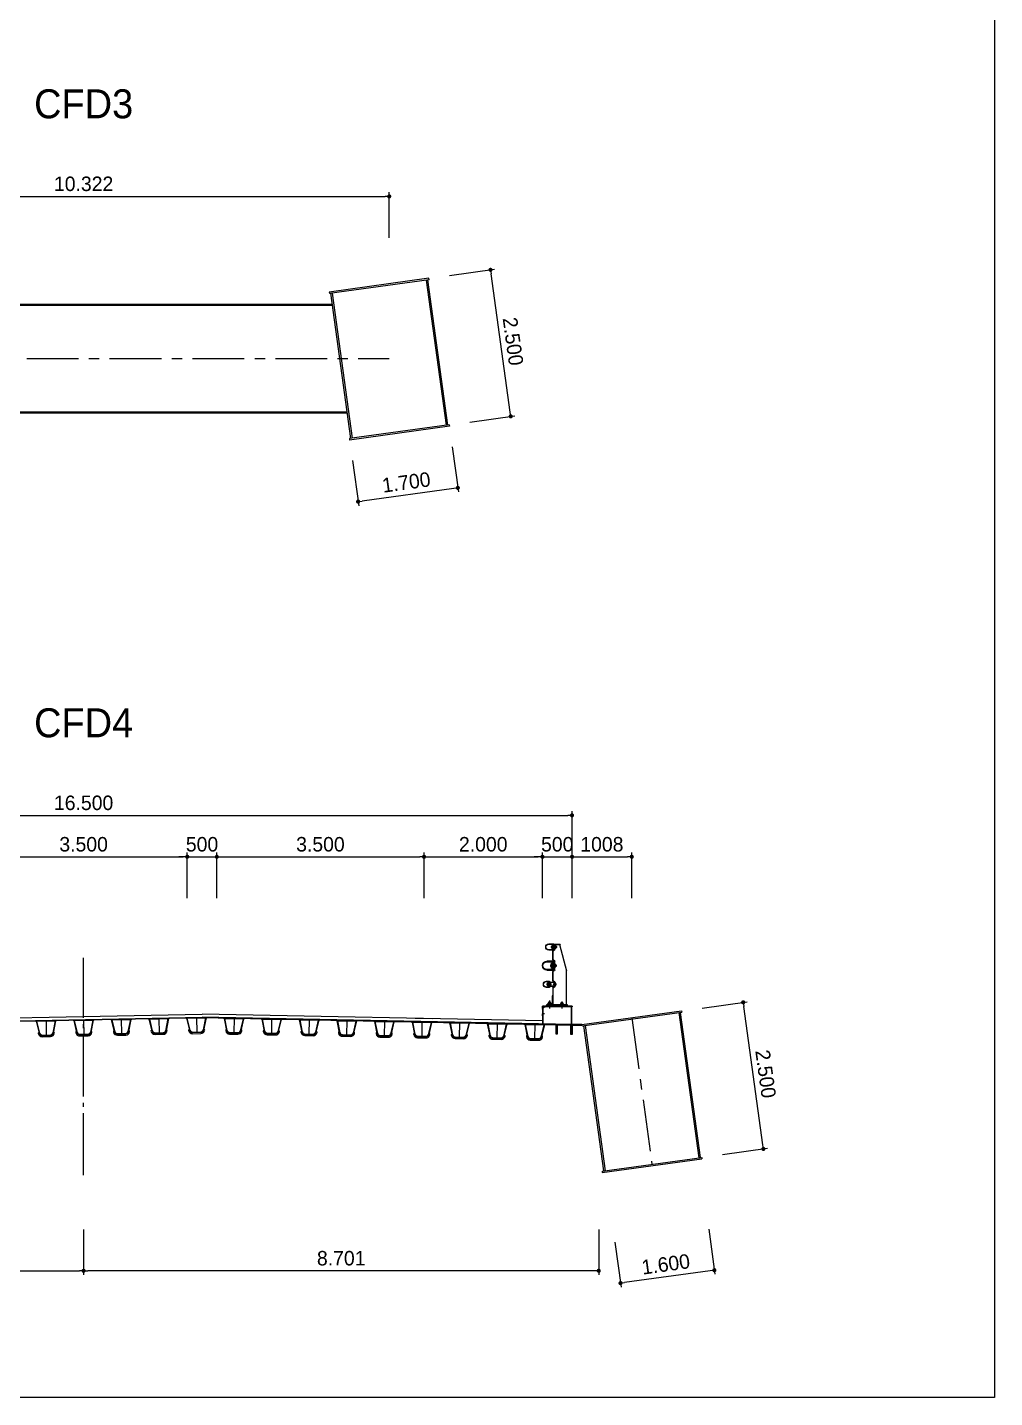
# Model space of a CAD drawing. Header units: millimetres. Extents: x 141647 to 172514, y -27596 to 18706.
# Drawn here: x 156178 to 172514, y -27596 to -4445 of the extents above; entities that cross this region are included whole.
import ezdxf
from ezdxf.enums import TextEntityAlignment as Align

# ---------------------------------------------------------------- set-up
doc = ezdxf.new("R2010")
doc.units = ezdxf.units.MM
doc.header["$LTSCALE"] = 700
for name, pattern in [('CENTER', [2, 1.25, -0.25, 0.25, -0.25]), ('D_CENTER', [1.9, 1.5, -0.15, 0.1, -0.15]), ('HIDDEN', [0.375, 0.25, -0.125])]:
    doc.linetypes.add(name, pattern=pattern)
for name, color, linetype in [('1', 1, 'Continuous'), ('3', 3, 'Continuous'), ('6', 6, 'Continuous'), ('CS-CNTL', 1, 'D_CENTER'), ('CS-DIML', 1, 'Continuous'), ('CS-STEL-MAJR', 3, 'Continuous'), ('CS-TEXT2', 6, 'Continuous'), ('치수선', 1, 'Continuous')]:
    doc.layers.add(name, color=color, linetype=linetype)
doc.layers.add('dummy', color=11, linetype='Continuous', plot=False)
doc.styles.add('HY견고딕', font='HYGTRE.TTF')
doc.styles.add('휴먼고딕', font='HMKMG.TTF')
doc.dimstyles.new('Dim_0070', dxfattribs={"dimtxt": 245, "dimasz": 70, "dimexe": 70, "dimexo": 350, "dimgap": 87.5, "dimtad": 1, "dimdec": 0, "dimzin": 0, "dimdsep": 46, "dimtxsty": '휴먼고딕', "dimblk": 'DOT', "dimcen": -350, "dimclrd": 1, "dimclre": 1, "dimclrt": 7, "dimadec": 8, "dimazin": 0, "dimtfac": 1, "dimtdec": 4, "dimtix": 1, "dimtmove": 2, "dimatfit": 3, "dimfxl": 1, "dimtolj": 1, "dimtzin": 0, "dimarcsym": 0})

# ---------------------------------------------------------------- blocks, each defined once
blk = doc.blocks.new('_Dot')
at = {"layer": 'CS-DIML'}
blk.add_line((0, 0), (-1, 0), dxfattribs=at)
at = {"layer": 'CS-DIML', "const_width": 0.5}
blk.add_lwpolyline([(-0.25, 0, 1), (0.25, 0, 1)], format="xyb", close=True, dxfattribs=at)
blk = doc.blocks.new('*D92')
at = {"layer": 'CS-DIML', "color": 1, "lineweight": -2}
for p, q in [((155377, -19158), (155377, -18388)), ((155447, -18458), (158807, -18458)), ((158877, -19158), (158877, -18388))]:
    blk.add_line(p, q, dxfattribs=at)
at = {"layer": 'Defpoints', "color": 0}
for p in [(158877, -18458), (155377, -19508), (158877, -19508)]:
    blk.add_point(p, dxfattribs=at)
at = {"layer": 'CS-DIML', "color": 1, "lineweight": -2, "xscale": 70, "yscale": 70, "zscale": 70, "rotation": 180}
blk.add_blockref('_Dot', (155377, -18458), dxfattribs=at)
at = {"layer": 'CS-DIML', "color": 1, "lineweight": -2, "xscale": 70, "yscale": 70, "zscale": 70}
blk.add_blockref('_Dot', (158877, -18458), dxfattribs=at)
at = {"layer": 'CS-DIML', "color": 7, "insert": (157127, -18248), "char_height": 245, "attachment_point": 5, "style": '휴먼고딕'}
blk.add_mtext('\\A1;3.500', dxfattribs=at)
blk = doc.blocks.new('*D80')
at = {"layer": 'CS-DIML', "color": 1, "lineweight": -2}
for p, q in [((158807, -18458), (158737, -18458)), ((158877, -19158), (158877, -18388)), ((158877, -18458), (159377, -18458)), ((159377, -19158), (159377, -18388)), ((159447, -18458), (159517, -18458))]:
    blk.add_line(p, q, dxfattribs=at)
at = {"layer": 'Defpoints', "color": 0}
for p in [(159377, -18458), (158877, -19508), (159377, -19508)]:
    blk.add_point(p, dxfattribs=at)
at = {"layer": 'CS-DIML', "color": 1, "lineweight": -2, "xscale": 70, "yscale": 70, "zscale": 70}
blk.add_blockref('_Dot', (158877, -18458), dxfattribs=at)
at = {"layer": 'CS-DIML', "color": 1, "lineweight": -2, "xscale": 70, "yscale": 70, "zscale": 70, "rotation": 180}
blk.add_blockref('_Dot', (159377, -18458), dxfattribs=at)
at = {"layer": 'CS-DIML', "color": 7, "insert": (159127, -18248), "char_height": 245, "attachment_point": 5, "style": '휴먼고딕'}
blk.add_mtext('\\A1;500', dxfattribs=at)
blk = doc.blocks.new('*D79')
at = {"layer": 'CS-DIML', "color": 1, "lineweight": -2}
for p, q in [((159377, -19158), (159377, -18388)), ((159447, -18458), (162807, -18458)), ((162877, -19158), (162877, -18388))]:
    blk.add_line(p, q, dxfattribs=at)
at = {"layer": 'Defpoints', "color": 0}
for p in [(162877, -18458), (159377, -19508), (162877, -19508)]:
    blk.add_point(p, dxfattribs=at)
at = {"layer": 'CS-DIML', "color": 1, "lineweight": -2, "xscale": 70, "yscale": 70, "zscale": 70, "rotation": 180}
blk.add_blockref('_Dot', (159377, -18458), dxfattribs=at)
at = {"layer": 'CS-DIML', "color": 1, "lineweight": -2, "xscale": 70, "yscale": 70, "zscale": 70}
blk.add_blockref('_Dot', (162877, -18458), dxfattribs=at)
at = {"layer": 'CS-DIML', "color": 7, "insert": (161127, -18248), "char_height": 245, "attachment_point": 5, "style": '휴먼고딕'}
blk.add_mtext('\\A1;3.500', dxfattribs=at)
blk = doc.blocks.new('*D81')
at = {"layer": 'CS-DIML', "color": 1, "lineweight": -2}
for p, q in [((162877, -19158), (162877, -18388)), ((162947, -18458), (164807, -18458)), ((164877, -19158), (164877, -18388))]:
    blk.add_line(p, q, dxfattribs=at)
at = {"layer": 'Defpoints', "color": 0}
for p in [(164877, -18458), (162877, -19508), (164877, -19508)]:
    blk.add_point(p, dxfattribs=at)
at = {"layer": 'CS-DIML', "color": 1, "lineweight": -2, "xscale": 70, "yscale": 70, "zscale": 70, "rotation": 180}
blk.add_blockref('_Dot', (162877, -18458), dxfattribs=at)
at = {"layer": 'CS-DIML', "color": 1, "lineweight": -2, "xscale": 70, "yscale": 70, "zscale": 70}
blk.add_blockref('_Dot', (164877, -18458), dxfattribs=at)
at = {"layer": 'CS-DIML', "color": 7, "insert": (163877, -18248), "char_height": 245, "attachment_point": 5, "style": '휴먼고딕'}
blk.add_mtext('\\A1;2.000', dxfattribs=at)
blk = doc.blocks.new('*D76')
at = {"layer": 'CS-DIML', "color": 1, "lineweight": -2}
for p, q in [((164807, -18458), (164737, -18458)), ((164877, -19158), (164877, -18388)), ((164877, -18458), (165377, -18458)), ((165377, -19158), (165377, -18388)), ((165447, -18458), (165517, -18458))]:
    blk.add_line(p, q, dxfattribs=at)
at = {"layer": 'Defpoints', "color": 0}
for p in [(165377, -18458), (164877, -19508), (165377, -19508)]:
    blk.add_point(p, dxfattribs=at)
at = {"layer": 'CS-DIML', "color": 1, "lineweight": -2, "xscale": 70, "yscale": 70, "zscale": 70}
blk.add_blockref('_Dot', (164877, -18458), dxfattribs=at)
at = {"layer": 'CS-DIML', "color": 1, "lineweight": -2, "xscale": 70, "yscale": 70, "zscale": 70, "rotation": 180}
blk.add_blockref('_Dot', (165377, -18458), dxfattribs=at)
at = {"layer": 'CS-DIML', "color": 7, "insert": (165127, -18248), "char_height": 245, "attachment_point": 5, "style": '휴먼고딕'}
blk.add_mtext('\\A1;500', dxfattribs=at)
blk = doc.blocks.new('*D91')
at = {"layer": 'CS-DIML', "color": 1, "lineweight": -2}
for p, q in [((148877, -19158), (148877, -17688)), ((148947, -17758), (165307, -17758)), ((165377, -19158), (165377, -17688))]:
    blk.add_line(p, q, dxfattribs=at)
at = {"layer": 'Defpoints', "color": 0}
for p in [(165377, -17758), (148877, -19508), (165377, -19508)]:
    blk.add_point(p, dxfattribs=at)
at = {"layer": 'CS-DIML', "color": 1, "lineweight": -2, "xscale": 70, "yscale": 70, "zscale": 70, "rotation": 180}
blk.add_blockref('_Dot', (148877, -17758), dxfattribs=at)
at = {"layer": 'CS-DIML', "color": 1, "lineweight": -2, "xscale": 70, "yscale": 70, "zscale": 70}
blk.add_blockref('_Dot', (165377, -17758), dxfattribs=at)
at = {"layer": 'CS-DIML', "color": 7, "insert": (157127, -17548), "char_height": 245, "attachment_point": 5, "style": '휴먼고딕'}
blk.add_mtext('\\A1;16.500', dxfattribs=at)
blk = doc.blocks.new('*D88')
at = {"layer": 'CS-DIML', "color": 1, "lineweight": -2}
for p, q in [((148427, -24753), (148427, -25523)), ((157127, -24753), (157127, -25523)), ((148497, -25453), (157057, -25453))]:
    blk.add_line(p, q, dxfattribs=at)
at = {"layer": 'Defpoints', "color": 0}
for p in [(148427, -24403), (157127, -24403), (157127, -25453)]:
    blk.add_point(p, dxfattribs=at)
at = {"layer": 'CS-DIML', "color": 1, "lineweight": -2, "xscale": 70, "yscale": 70, "zscale": 70, "rotation": 180}
blk.add_blockref('_Dot', (148427, -25453), dxfattribs=at)
at = {"layer": 'CS-DIML', "color": 1, "lineweight": -2, "xscale": 70, "yscale": 70, "zscale": 70}
blk.add_blockref('_Dot', (157127, -25453), dxfattribs=at)
at = {"layer": 'CS-DIML', "color": 7, "insert": (152777, -25242), "char_height": 245, "attachment_point": 5, "style": '휴먼고딕'}
blk.add_mtext('\\A1;8.701', dxfattribs=at)
blk = doc.blocks.new('*D90')
at = {"layer": 'CS-DIML', "color": 1, "lineweight": -2}
for p, q in [((157127, -24753), (157127, -25523)), ((165828, -24753), (165828, -25523)), ((165758, -25453), (157197, -25453))]:
    blk.add_line(p, q, dxfattribs=at)
at = {"layer": 'Defpoints', "color": 0}
for p in [(157127, -24403), (165828, -24403), (157127, -25453)]:
    blk.add_point(p, dxfattribs=at)
at = {"layer": 'CS-DIML', "color": 1, "lineweight": -2, "xscale": 70, "yscale": 70, "zscale": 70, "rotation": 180}
blk.add_blockref('_Dot', (157127, -25453), dxfattribs=at)
at = {"layer": 'CS-DIML', "color": 1, "lineweight": -2, "xscale": 70, "yscale": 70, "zscale": 70}
blk.add_blockref('_Dot', (165828, -25453), dxfattribs=at)
at = {"layer": 'CS-DIML', "color": 7, "insert": (161478, -25242), "char_height": 245, "attachment_point": 5, "style": '휴먼고딕'}
blk.add_mtext('\\A1;8.701', dxfattribs=at)
blk = doc.blocks.new('*D75')
at = {"layer": 'CS-DIML', "color": 1, "lineweight": -2}
for p, q in [((165377, -19158), (165377, -18388)), ((165447, -18458), (166316, -18458)), ((166386, -19158), (166386, -18388))]:
    blk.add_line(p, q, dxfattribs=at)
at = {"layer": 'Defpoints', "color": 0}
for p in [(166386, -18458), (165377, -19508), (166386, -19508)]:
    blk.add_point(p, dxfattribs=at)
at = {"layer": 'CS-DIML', "color": 1, "lineweight": -2, "xscale": 70, "yscale": 70, "zscale": 70, "rotation": 180}
blk.add_blockref('_Dot', (165377, -18458), dxfattribs=at)
at = {"layer": 'CS-DIML', "color": 1, "lineweight": -2, "xscale": 70, "yscale": 70, "zscale": 70}
blk.add_blockref('_Dot', (166386, -18458), dxfattribs=at)
at = {"layer": 'CS-DIML', "color": 7, "insert": (165881, -18248), "char_height": 245, "attachment_point": 5, "style": '휴먼고딕'}
blk.add_mtext('\\A1;1008', dxfattribs=at)
blk = doc.blocks.new('*D78')
at = {"layer": 'CS-DIML', "color": 1, "lineweight": -2}
for p, q in [((167685, -24749), (167790, -25512)), ((166100, -24968), (166205, -25730)), ((167712, -25452), (166265, -25652))]:
    blk.add_line(p, q, dxfattribs=at)
at = {"layer": 'Defpoints', "color": 0}
for p in [(167638, -24403), (166053, -24621), (166196, -25661)]:
    blk.add_point(p, dxfattribs=at)
at = {"layer": 'CS-DIML', "color": 1, "lineweight": -2, "xscale": 70, "yscale": 70, "zscale": 70}
for p, rotation in [((167781, -25443), 7.844696099382658), ((166196, -25661), 187.8446960993826)]:
    blk.add_blockref('_Dot', p, dxfattribs=dict(at, rotation=rotation))
at = {"layer": 'CS-DIML', "color": 7, "insert": (166960, -25343), "char_height": 245, "attachment_point": 5, "rotation": 7.8447, "style": '휴먼고딕'}
blk.add_mtext('\\A1;1.600', dxfattribs=at)
blk = doc.blocks.new('연석')
blk.add_lwpolyline([(0, 300), (0, 267), (0, 300), (-33, 300)], close=True)
at = {"layer": 'CS-STEL-MAJR'}
for p, q in [((-290, 1342), (-405, 900)), ((-216, 1350), (-300, 1350)), ((-300, 1350), (-300, 1342)), ((-216, 1342), (-300, 1342)), ((-211, 1306), (-223, 1306)), ((-211, 1294), (-223, 1294)), ((-208, 1258), (-208, 1334)), ((-200, 1319), (-200, 1342)), ((-200, 1258), (-200, 1334)), ((-200, 1258), (-200, 1281)), ((-196, 1342), (-196, 1319)), ((-196, 1281), (-196, 1258)), ((-192, 1350), (-105, 1350)), ((-105, 1346), (-192, 1346)), ((-192, 1315), (-180, 1315)), ((-180, 1311), (-192, 1311)), ((-192, 1289), (-180, 1289)), ((-180, 1285), (-192, 1285)), ((-192, 1254), (-105, 1254)), ((-105, 1250), (-192, 1250)), ((-192, 1250), (-191, 1250)), ((-192, 1242), (-191, 1242)), ((-183, 1083), (-183, 1234)), ((-180, 1315), (-180, 1311)), ((-180, 1289), (-180, 1285)), ((-175, 1083), (-175, 1234)), ((-161, 1282), (-161, 1318)), ((-211, 993), (-226, 993)), ((-211, 977), (-226, 977)), ((-208, 911), (-208, 1059)), ((-200, 911), (-200, 1059)), ((-200, 1014), (-200, 1044)), ((-200, 926), (-200, 956)), ((-192, 1075), (-191, 1075)), ((-192, 1067), (-191, 1067)), ((-192, 1044), (-192, 1014)), ((-192, 956), (-192, 926)), ((-184, 1060), (-75, 1060)), ((-75, 1052), (-184, 1052)), ((-184, 1006), (-167, 1006)), ((-167, 998), (-184, 998)), ((-184, 972), (-167, 972)), ((-167, 964), (-184, 964)), ((-167, 1006), (-167, 998)), ((-167, 972), (-167, 964)), ((-150, 963), (-150, 1007)), ((-405, 326), (-405, 900)), ((-208, 633), (-208, 706)), ((-200, 633), (-200, 706)), ((-192, 903), (-191, 903)), ((-192, 895), (-191, 895)), ((-192, 722), (-191, 722)), ((-192, 714), (-191, 714)), ((-192, 714), (-191, 714)), ((-184, 918), (-75, 918)), ((-75, 910), (-184, 910)), ((-183, 730), (-183, 887)), ((-175, 730), (-175, 887)), ((-125, 689), (-125, 712)), ((-121, 712), (-121, 689)), ((-117, 720), (-65, 720)), ((-65, 716), (-117, 716)), ((-211, 676), (-223, 676)), ((-211, 664), (-223, 664)), ((-197, 652), (-197, 688)), ((-192, 625), (-191, 625)), ((-192, 617), (-191, 617)), ((-183, 326), (-183, 609)), ((-131, 676), (-143, 676)), ((-131, 664), (-143, 664)), ((-125, 628), (-125, 651)), ((-121, 651), (-121, 628)), ((-117, 685), (-105, 685)), ((-105, 681), (-117, 681)), ((-117, 659), (-105, 659)), ((-105, 655), (-117, 655)), ((-117, 624), (-65, 624)), ((-65, 620), (-117, 620)), ((-105, 685), (-105, 681)), ((-105, 659), (-105, 655)), ((-86, 652), (-86, 688)), ((-500, 300), (-48, 300)), ((-500, 292), (-48, 292)), ((-356, 329), (-304, 329)), ((-356, 326), (-356, 329)), ((-351, 329), (-351, 342)), ((-348, 346), (-312, 346)), ((-343, 346), (-343, 361)), ((-343, 300), (-343, 326)), ((-341, 343), (-341, 331)), ((-339, 365), (-321, 365)), ((-319, 343), (-319, 331)), ((-317, 346), (-317, 361)), ((-317, 300), (-317, 326)), ((-309, 329), (-309, 342)), ((-304, 326), (-304, 329)), ((-94, 341), (-146, 341)), ((-146, 338), (-146, 341)), ((-141, 341), (-141, 354)), ((-102, 358), (-138, 358)), ((-133, 358), (-133, 373)), ((-131, 355), (-131, 343)), ((-111, 377), (-129, 377)), ((-109, 355), (-109, 343)), ((-107, 358), (-107, 373)), ((-99, 341), (-99, 354)), ((-94, 338), (-94, 341)), ((-8, 252), (-8, 0)), ((0, 252), (0, 0))]:
    blk.add_line(p, q, dxfattribs=at)
at = {"layer": 'CS-STEL-MAJR', "linetype": 'HIDDEN', "ltscale": 12.5}
for p, q in [((-198, 1342), (-198, 1319)), ((-198, 1281), (-198, 1258)), ((-105, 1348), (-192, 1348)), ((-192, 1313), (-180, 1313)), ((-180, 1287), (-192, 1287)), ((-192, 1252), (-105, 1252)), ((-196, 1044), (-196, 1014)), ((-196, 956), (-196, 926)), ((-75, 1056), (-184, 1056)), ((-184, 1002), (-167, 1002)), ((-167, 968), (-184, 968)), ((-184, 914), (-75, 914)), ((-123, 712), (-123, 689)), ((-65, 718), (-117, 718)), ((-123, 651), (-123, 628)), ((-117, 683), (-105, 683)), ((-105, 657), (-117, 657)), ((-117, 622), (-65, 622))]:
    blk.add_line(p, q, dxfattribs=at)
at = {"layer": 'CS-STEL-MAJR', "linetype": 'CENTER', "ltscale": 20}
blk.add_line((-330, 261), (-330, 382), dxfattribs=at)
at = {"layer": 'CS-STEL-MAJR'}
for points in [[(-223, 1291), (-241, 1291), (-241, 1309), (-223, 1309)], [(-208, 1309), (-161, 1309), (-161, 1291), (-208, 1291)], [(-226, 974), (-235, 974), (-235, 996), (-226, 996)], [(-208, 996), (-150, 996), (-150, 974), (-208, 974)], [(-223, 661), (-230, 661), (-230, 679), (-223, 679)], [(-208, 679), (-197, 679), (-197, 661), (-208, 661)], [(-208, 679), (-208, 679)], [(-208, 661), (-208, 661)], [(-175, 609), (-175, 476), (-163, 476), (-163, 338), (-85, 338), (-85, 326), (-175, 326), (-175, 476)], [(-143, 661), (-146, 661), (-146, 679), (-143, 679)], [(-128, 679), (-128, 679)], [(-128, 679), (-86, 679), (-86, 661), (-128, 661)], [(-128, 661), (-128, 661)], [(-500, 300), (-500, 292)], [(-490, 292), (-490, -10)], [(-482, 292), (-482, -10)], [(-133, 338), (-133, 300)], [(-107, 300), (-107, 338)]]:
    blk.add_lwpolyline(points, dxfattribs=at)
for points in [[(-223, 1282), (-223, 1318), (-208, 1318), (-208, 1282)], [(-211, 1282), (-211, 1318), (-208, 1318), (-208, 1282)], [(-226, 963), (-226, 1007), (-211, 1007), (-211, 963)], [(-211, 963), (-211, 1007), (-208, 1007), (-208, 963)], [(-223, 652), (-223, 688), (-208, 688), (-208, 652)], [(-211, 652), (-211, 688), (-208, 688), (-208, 652)], [(-143, 652), (-143, 688), (-128, 688), (-128, 652)], [(-131, 652), (-131, 688), (-128, 688), (-128, 652)], [(-415, 312), (-75, 312), (-75, 326), (-415, 326)], [(-415, 300), (-75, 300), (-75, 312), (-415, 312)]]:
    blk.add_lwpolyline(points, close=True, dxfattribs=at)
for points in [[(-179, 1282, 0.414214), (-173, 1288), (-173, 1312, 0.414214), (-179, 1318), (-196, 1318), (-196, 1330), (-173, 1330, -0.414214), (-161, 1318), (-161, 1282, -0.414214), (-173, 1270), (-196, 1270), (-196, 1282)], [(-168, 952), (-192, 952), (-192, 940), (-162, 940, 0.414214), (-150, 952), (-150, 1018, 0.414214), (-162, 1030), (-192, 1030), (-192, 1018), (-168, 1018, -0.414214), (-162, 1012), (-162, 958, -0.414214)], [(-194, 633), (-131, 633, 0.414214), (-125, 639), (-125, 701, 0.414214), (-131, 708), (-194, 708, 0.414214), (-200, 701), (-200, 639, 0.414214)], [(-194, 632), (-131, 632, 0.414214), (-125, 639), (-125, 701, 0.414214), (-131, 707), (-194, 707, 0.414214), (-200, 701), (-200, 639, 0.414214)], [(-194, 636), (-131, 636, 0.414214), (-128, 639), (-128, 701, 0.414214), (-131, 704), (-194, 704, 0.414214), (-197, 701), (-197, 639, 0.414214)], [(-194, 636), (-131, 636, 0.414214), (-128, 639), (-128, 701, 0.414214), (-131, 704), (-194, 704, 0.414214), (-197, 701), (-197, 639, 0.414214)], [(-104, 652, 0.414214), (-98, 658), (-98, 682, 0.414214), (-104, 688), (-121, 688), (-121, 700), (-98, 700, -0.414214), (-86, 688), (-86, 652, -0.414214), (-98, 640), (-121, 640), (-121, 652)]]:
    blk.add_lwpolyline(points, format="xyb", close=True, dxfattribs=at)
at = {"layer": 'CS-STEL-MAJR', "linetype": 'CENTER', "ltscale": 1000}
blk.add_lwpolyline([(-120, 395), (-120, 261)], dxfattribs=at)
at = {"layer": 'CS-STEL-MAJR'}
for centre, radius, start, end in [((-216, 1334), 16, 0, 90), ((-216, 1334), 8, 0, 90), ((-192, 1258), 16, 180, 270), ((-192, 1342), 8, 90, 180), ((-192, 1319), 8, 180, 270), ((-192, 1281), 8, 90, 180), ((-192, 1258), 8, 180, 270), ((-192, 1258), 8, 180, 270), ((-192, 1342), 4, 90, 180), ((-192, 1319), 4, 180, 270), ((-192, 1281), 4, 90, 180), ((-192, 1258), 4, 180, 270), ((-191, 1234), 16, 0, 90), ((-191, 1234), 8, 0, 90), ((-177, 1300), 24.2, 312.075, 47.925), ((-105, 1300), 50, 270, 90), ((-105, 1300), 46, 270, 90), ((-192, 1059), 16, 90, 180), ((-192, 1059), 8, 90, 180), ((-184, 1044), 16, 90, 180), ((-184, 1014), 16, 180, 270), ((-184, 956), 16, 90, 180), ((-184, 1044), 8, 90, 180), ((-184, 1014), 8, 180, 270), ((-184, 956), 8, 90, 180), ((-191, 1083), 8, 270, 0), ((-191, 1083), 16, 270, 0), ((-169, 985), 29.2, 311.1121, 48.8879), ((-75, 985), 75, 270, 90), ((-75, 985), 67, 270, 90), ((-192, 911), 16, 180, 270), ((-192, 706), 16, 90, 180), ((-184, 926), 16, 180, 270), ((-192, 911), 8, 180, 270), ((-192, 706), 8, 90, 180), ((-184, 926), 8, 180, 270), ((-191, 887), 16, 0, 90), ((-191, 887), 8, 0, 90), ((-191, 730), 16, 270, 0), ((-191, 730), 8, 270, 0), ((-117, 712), 8, 90, 180), ((-117, 712), 4, 90, 180), ((-65, 670), 50, 0, 90), ((-65, 670), 46, 0, 90), ((-192, 633), 16, 180, 270), ((-192, 633), 8, 180, 270), ((-213, 670), 24.2, 312.075, 47.925), ((-191, 609), 16, 0, 90), ((-191, 609), 8, 0, 90), ((-117, 689), 8, 180, 270), ((-117, 651), 8, 90, 180), ((-117, 628), 8, 180, 270), ((-117, 689), 4, 180, 270), ((-117, 651), 4, 90, 180), ((-117, 628), 4, 180, 270), ((-102, 670), 24.2, 312.075, 47.925), ((-65, 670), 46, 270, 0), ((-65, 670), 50, 270, 0), ((-348, 342), 3.13, 90, 180), ((-339, 361), 3.13, 90, 180), ((-343, 343), 2.3, 0, 90), ((-343, 331), 2.3, 270, 0), ((-339, 343), 2.3, 90, 180), ((-339, 331), 2.3, 180, 270), ((-321, 361), 3.13, 0, 90), ((-321, 343), 2.3, 0, 90), ((-321, 331), 2.3, 270, 0), ((-317, 343), 2.3, 90, 180), ((-317, 331), 2.3, 180, 270), ((-312, 342), 3.13, 0, 90), ((-138, 354), 3.13, 90, 180), ((-129, 373), 3.13, 90, 180), ((-133, 355), 2.3, 0, 90), ((-133, 343), 2.3, 270, 0), ((-129, 355), 2.3, 90, 180), ((-129, 343), 2.3, 180, 270), ((-111, 373), 3.13, 0, 90), ((-111, 355), 2.3, 0, 90), ((-111, 343), 2.3, 270, 0), ((-107, 355), 2.3, 90, 180), ((-107, 343), 2.3, 180, 270), ((-102, 354), 3.13, 0, 90), ((-48, 252), 48, 0, 90), ((-48, 252), 40, 0, 90)]:
    blk.add_arc(centre, radius, start, end, dxfattribs=at)
at = {"layer": 'CS-STEL-MAJR', "linetype": 'HIDDEN', "ltscale": 12.5}
for centre, radius, start, end in [((-192, 1342), 6, 90, 180), ((-192, 1319), 6, 180, 270), ((-192, 1281), 6, 90, 180), ((-192, 1258), 6, 180, 270), ((-105, 1300), 48, 270, 90), ((-184, 1044), 12, 90, 180), ((-184, 1014), 12, 180, 270), ((-184, 956), 12, 90, 180), ((-75, 985), 71, 270, 90), ((-184, 926), 12, 180, 270), ((-117, 712), 6, 90, 180), ((-65, 670), 48, 0, 90), ((-117, 689), 6, 180, 270), ((-117, 651), 6, 90, 180), ((-117, 628), 6, 180, 270), ((-65, 670), 48, 270, 0)]:
    blk.add_arc(centre, radius, start, end, dxfattribs=at)
blk = doc.blocks.new('u-rib')
at = {"layer": 'CS-STEL-MAJR'}
for p, q in [((-154, 0), (-162, -2)), ((-117, -204), (-162, 0)), ((-109, -203), (-154, 0)), ((154, 0), (109, -203)), ((154, 0), (162, -2)), ((172, 0), (160, -10)), ((-172, 0), (-160, -10)), ((162, 0), (117, -204)), ((-70, -234), (70, -234)), ((-70, -242), (70, -242)), ((-70, -262), (70, -262))]:
    blk.add_line(p, q, dxfattribs=at)
for centre, radius, start, end in [((-117, -204), 20, 102.5338, 192.5338), ((-70, -194), 68, 192.5338, 270), ((-70, -194), 48, 192.5338, 270), ((-70, -194), 40, 192.5338, 270), ((70, -194), 40, 270, 347.4662), ((70, -194), 48, 270, 347.4662), ((70, -194), 68, 270, 347.4662), ((117, -204), 20, 347.4662, 77.4662)]:
    blk.add_arc(centre, radius, start, end, dxfattribs=at)
at = {"layer": 'dummy'}
for p, q in [((-172, 0), (172, 0)), ((0, 0), (0, -234))]:
    blk.add_line(p, q, dxfattribs=at)
blk = doc.blocks.new('*D77')
at = {"layer": 'CS-DIML', "color": 1, "lineweight": -2}
for p, q in [((167574, -21013), (168337, -20908)), ((168599, -23324), (168277, -20987)), ((167916, -23489), (168678, -23384))]:
    blk.add_line(p, q, dxfattribs=at)
at = {"layer": 'Defpoints', "color": 0}
for p in [(167228, -21061), (168268, -20917), (167569, -23537)]:
    blk.add_point(p, dxfattribs=at)
at = {"layer": 'CS-DIML', "color": 1, "lineweight": -2, "xscale": 70, "yscale": 70, "zscale": 70}
for p, rotation in [((168268, -20917), 97.84469609852829), ((168609, -23394), 277.8446960985283)]:
    blk.add_blockref('_Dot', p, dxfattribs=dict(at, rotation=rotation))
at = {"layer": 'CS-DIML', "color": 7, "insert": (168647, -22127), "char_height": 245, "attachment_point": 5, "rotation": 277.8447, "style": '휴먼고딕'}
blk.add_mtext('\\A1;2.500', dxfattribs=at)
blk = doc.blocks.new('*D74')
at = {"layer": 'CS-DIML', "color": 1, "lineweight": -2}
for p, q in [((151966, -8000), (151966, -7230)), ((152036, -7300), (162219, -7300)), ((162289, -8000), (162289, -7230))]:
    blk.add_line(p, q, dxfattribs=at)
at = {"layer": 'Defpoints', "color": 0}
for p in [(162289, -7300), (151966, -8350), (162289, -8350)]:
    blk.add_point(p, dxfattribs=at)
at = {"layer": 'CS-DIML', "color": 1, "lineweight": -2, "xscale": 70, "yscale": 70, "zscale": 70, "rotation": 180}
blk.add_blockref('_Dot', (151966, -7300), dxfattribs=at)
at = {"layer": 'CS-DIML', "color": 1, "lineweight": -2, "xscale": 70, "yscale": 70, "zscale": 70}
blk.add_blockref('_Dot', (162289, -7300), dxfattribs=at)
at = {"layer": 'CS-DIML', "color": 7, "insert": (157127, -7089), "char_height": 245, "attachment_point": 5, "style": '휴먼고딕'}
blk.add_mtext('\\A1;10.322', dxfattribs=at)
blk = doc.blocks.new('*D71')
at = {"layer": 'CS-DIML', "color": 1, "lineweight": -2}
for p, q in [((163307, -8636), (164070, -8531)), ((164332, -10948), (164010, -8610)), ((163648, -11113), (164411, -11008))]:
    blk.add_line(p, q, dxfattribs=at)
at = {"layer": 'Defpoints', "color": 0}
for p in [(164000, -8541), (162960, -8684), (163301, -11161)]:
    blk.add_point(p, dxfattribs=at)
at = {"layer": 'CS-DIML', "color": 1, "lineweight": -2, "xscale": 70, "yscale": 70, "zscale": 70}
for p, rotation in [((164000, -8541), 97.84469610020759), ((164341, -11017), 277.8446961002076)]:
    blk.add_blockref('_Dot', p, dxfattribs=dict(at, rotation=rotation))
at = {"layer": 'CS-DIML', "color": 7, "insert": (164380, -9750), "char_height": 245, "attachment_point": 5, "rotation": 277.8447, "style": '휴먼고딕'}
blk.add_mtext('\\A1;2.500', dxfattribs=at)
blk = doc.blocks.new('*D70')
at = {"layer": 'CS-DIML', "color": 1, "lineweight": -2}
for p, q in [((163352, -11531), (163457, -12294)), ((161668, -11763), (161773, -12526)), ((163378, -12234), (161833, -12447))]:
    blk.add_line(p, q, dxfattribs=at)
at = {"layer": 'Defpoints', "color": 0}
for p in [(163304, -11184), (161620, -11416), (161764, -12457)]:
    blk.add_point(p, dxfattribs=at)
at = {"layer": 'CS-DIML', "color": 1, "lineweight": -2, "xscale": 70, "yscale": 70, "zscale": 70}
for p, rotation in [((163448, -12225), 7.844696107750185), ((161764, -12457), 187.8446961077502)]:
    blk.add_blockref('_Dot', p, dxfattribs=dict(at, rotation=rotation))
at = {"layer": 'CS-DIML', "color": 7, "insert": (162577, -12132), "char_height": 245, "attachment_point": 5, "rotation": 7.8447, "style": '휴먼고딕'}
blk.add_mtext('\\A1;1.700', dxfattribs=at)

msp = doc.modelspace()

# ---------------------------------------------------------------- linework, layer by layer
for p in [(164910.5598, -21112.5668), (164877.4098, -21145.7168), (164910.5598, -21112.5668), (164877.4098, -21145.7168), (164910.5598, -21112.5668), (164877.4098, -21145.7168), (164910.5598, -21112.5668), (164877.4098, -21145.7168)]:
    msp.add_line(p, (164877.4098, -21112.5668))
at = {"layer": '1', "linetype": 'CENTER'}
for p, q in [((151966.2685, -10038.3044), (162288.5511, -10038.3044)), ((166385.5366, -21176.5516), (166726.7576, -23653.1558))]:
    msp.add_line(p, q, dxfattribs=at)
at = {"layer": '3'}
for p, q in [((162959.986, -8683.9872), (161275.8952, -8916.0175)), ((162963.2618, -8707.7626), (161279.1709, -8939.7929)), ((162913.7297, -8714.587), (163251.675, -11167.4158)), ((162937.5051, -8711.3113), (163275.4504, -11164.14)), ((162963.2618, -8707.7626), (162959.986, -8683.9872)), ((161275.8952, -8916.0175), (161279.1709, -8939.7929)), ((161642.8729, -11389.0729), (161304.9276, -8936.2442)), ((161666.6483, -11385.7972), (161328.703, -8932.9684)), ((152922.0526, -9138.3044), (161332.767, -9138.3044)), ((152924.257, -9122.3044), (161330.5626, -9122.3044)), ((152671.8481, -10954.3044), (161582.9715, -10954.3044)), ((152674.0526, -10938.3044), (161580.767, -10938.3044)), ((163301.2071, -11160.5913), (161617.1162, -11392.6216)), ((163304.4828, -11184.3667), (161620.3919, -11416.397)), ((163301.2071, -11160.5913), (163304.4828, -11184.3667)), ((161617.1162, -11392.6216), (161620.3919, -11416.397)), ((167227.582, -21060.5365), (167230.8577, -21084.3119)), ((165543.4912, -21292.5668), (165377.4098, -21292.5668)), ((165546.7669, -21316.3422), (165543.4912, -21292.5668)), ((165545.4201, -21306.5668), (165377.4098, -21306.5668)), ((167568.803, -23537.1407), (167572.0788, -23560.9161)), ((165884.7122, -23769.171), (165887.9879, -23792.9464))]:
    msp.add_line(p, q, dxfattribs=at)
at = {"layer": '3', "color": 3}
for p, q in [((165543.4912, -21292.5668), (167227.582, -21060.5365)), ((165546.7669, -21316.3422), (167230.8577, -21084.3119)), ((167181.3257, -21091.1363), (167519.271, -23543.9651)), ((167205.1011, -21087.8606), (167543.0464, -23540.6894)), ((165572.5236, -21312.7935), (165910.4689, -23765.6223)), ((165596.299, -21309.5178), (165934.2443, -23762.3465)), ((165884.7122, -23769.171), (167568.803, -23537.1407)), ((165887.9879, -23792.9464), (167572.0788, -23560.9161))]:
    msp.add_line(p, q, dxfattribs=at)
at = {"layer": '3'}
msp.add_lwpolyline([(141646.5803, 18706.0009), (172514.3161, 18706.0009), (172514.3161, -27595.6028), (141646.5803, -27595.6028)], close=True, dxfattribs=at)
for points in [[(165377.4098, -21306.5696), (159127.4098, -21181.5696), (149276.6626, -21378.5845), (148709.562, -21306.4549)], [(149277.4098, -21364.5668), (159127.4098, -21167.5668)], [(165377.4098, -21292.5668), (159127.4098, -21167.5668)]]:
    msp.add_lwpolyline(points, dxfattribs=at)
at = {"layer": '6'}
for points in [[(153377.4098, -21232.5668), (159127.4098, -21117.5668)], [(164877.4098, -21232.5668), (159127.4098, -21117.5668)]]:
    msp.add_lwpolyline(points, dxfattribs=at)
at = {"layer": 'CS-CNTL'}
msp.add_line((157127.4098, -23839.5803), (157127.4098, -20166.6564), dxfattribs=at)
at = {"layer": 'CS-STEL-MAJR'}
for p, q in [((165099.4098, -21301.3696), (165107.4098, -21309.3696)), ((165135.4098, -21301.3696), (165127.4098, -21309.3696)), ((165349.4098, -21306.3696), (165357.4098, -21314.3696)), ((165385.4098, -21306.3696), (165377.4098, -21314.3696))]:
    msp.add_line(p, q, dxfattribs=at)
for points in [[(165127.4098, -21309.3696), (165127.4098, -21453.3696), (165107.4098, -21453.3696), (165107.4098, -21309.3696)], [(165377.4098, -21314.3696), (165377.4098, -21458.3696), (165357.4098, -21458.3696), (165357.4098, -21314.3696)]]:
    msp.add_lwpolyline(points, dxfattribs=at)
for points in [[(165125.4098, -21301.5296), (165125.4098, -21451.3696), (165109.4098, -21451.3696), (165109.4098, -21301.2096)], [(165375.4098, -21306.5296), (165375.4098, -21456.3696), (165359.4098, -21456.3696), (165359.4098, -21306.2096)]]:
    msp.add_lwpolyline(points, close=True, dxfattribs=at)
at = {"layer": '치수선'}
msp.add_line((163027.4098, -21195.5668), (162727.4098, -21189.5668), dxfattribs=at)

# ---------------------------------------------------------------- block references
at = {"xscale": -1, "rotation": 359.9999999982333}
msp.add_blockref('연석', (164877.4098, -21282.5668), dxfattribs=at)
at = {"layer": 'CS-STEL-MAJR'}
for p, rotation in [((156492.4098, -21234.2696), 1.145762837967478), ((157127.4098, -21221.5696), 1.145762837967478), ((157762.4098, -21208.8696), 1.145762837967478), ((158397.4098, -21196.1696), 1.145762837967478), ((159032.4098, -21183.4696), 1.145762837967478), ((159667.4098, -21192.3696), 358.8542371645341), ((160302.4098, -21205.0696), 358.8542371645341), ((160937.4098, -21217.7696), 358.8542371645341), ((161572.4098, -21230.4696), 358.8542371645341), ((162207.4098, -21243.1696), 358.8542371645341), ((162842.4098, -21255.8696), 358.8542371645341), ((163477.4098, -21268.5696), 358.8542371645341), ((164112.4098, -21281.2696), 358.8542371645341), ((164747.4098, -21293.9696), 358.8542371645341)]:
    msp.add_blockref('u-rib', p, dxfattribs=dict(at, rotation=rotation))

# ---------------------------------------------------------------- texts
at = {"layer": 'CS-TEXT2', "style": 'HY견고딕'}
for s, p in [('CFD3', (157127.4098, -5735.4963)), ('CFD4', (157127.4098, -16193.963))]:
    msp.add_text(s, height=490, dxfattribs=at).set_placement(p, align=Align.MIDDLE_CENTER)

# ---------------------------------------------------------------- dimensions: what is measured, and where the dimension line sits
at = {"layer": 'CS-DIML'}
for base, p1, p2, override, picture, middle in [((162288.5511, -7299.922), (151966.2685, -8349.922), (162288.5511, -8349.922), {"dimdec": 3, "dimlfac": 0.001}, '*D74', (157127.4098, -7089.1863)), ((165377.4098, -17758.3887), (148877.4098, -19508.3887), (165377.4098, -19508.3887), {"dimdec": 3, "dimlfac": 0.001}, '*D91', (157127.4098, -17547.653)), ((158877.4098, -18458.3887), (155377.4098, -19508.3887), (158877.4098, -19508.3887), {"dimdec": 3, "dimlfac": 0.001}, '*D92', (157127.4098, -18247.653)), ((159377.4098, -18458.3887), (158877.4098, -19508.3887), (159377.4098, -19508.3887), {"dimdec": 0, "dimlfac": 1}, '*D80', (159127.4098, -18247.653)), ((162877.4098, -18458.3887), (159377.4098, -19508.3887), (162877.4098, -19508.3887), {"dimdec": 3, "dimlfac": 0.001}, '*D79', (161127.4098, -18247.653)), ((164877.4098, -18458.3887), (162877.4098, -19508.3887), (164877.4098, -19508.3887), {"dimdec": 3, "dimlfac": 0.001}, '*D81', (163877.4098, -18247.653)), ((165377.4098, -18458.3887), (164877.4098, -19508.3887), (165377.4098, -19508.3887), {"dimdec": 0, "dimlfac": 1}, '*D76', (165127.4098, -18247.653)), ((157127.3498, -25452.5668), (148426.7495, -24402.5668), (157127.3498, -24402.5668), {"dimdec": 3, "dimlfac": 0.001}, '*D88', (152777.0496, -25241.8311))]:
    dim = msp.add_linear_dim(base=base, p1=p1, p2=p2, dimstyle='Dim_0070', override=override, dxfattribs=at)
    dim.commit()
    dim.dimension.update_dxf_attribs({"geometry": picture, "text_midpoint": middle})
for base, p1, p2, angle, picture, middle in [((164000.1598, -8540.6743), (163301.2071, -11160.5913), (162959.986, -8683.9872), 97.8446961, '*D71', (164379.5339, -9750.2134)), ((161763.7048, -12456.5708), (163304.4828, -11184.3667), (161620.3919, -11416.397), 187.84469611, '*D70', (162576.9872, -12131.792)), ((168267.7558, -20917.2237), (167568.803, -23537.1407), (167227.582, -21060.5365), 97.8446961, '*D77', (168647.1299, -22126.7628)), ((157127.3498, -25452.5668), (165828.0701, -24402.5668), (157127.3498, -24402.5668), 180, '*D90', (161477.71, -25241.8311)), ((166195.8533, -25661.122), (167637.5672, -24402.5668), (166052.5405, -24620.9482), 187.8446961, '*D78', (166959.6037, -25343.1677))]:
    dim = msp.add_linear_dim(base=base, p1=p1, p2=p2, angle=angle, dimstyle='Dim_0070', override={"dimdec": 3, "dimlfac": 0.001}, dxfattribs=at)
    dim.commit()
    dim.dimension.update_dxf_attribs({"geometry": picture, "text_midpoint": middle})
dim = msp.add_linear_dim(base=(166385.5366, -18458.3887), p1=(165377.4098, -19508.3887), p2=(166385.5366, -19508.3887), dimstyle='Dim_0070', dxfattribs=at)
dim.commit()
dim.dimension.update_dxf_attribs({"geometry": '*D75', "text_midpoint": (165881.4732, -18247.653)})

doc.saveas('drawing.dxf')
